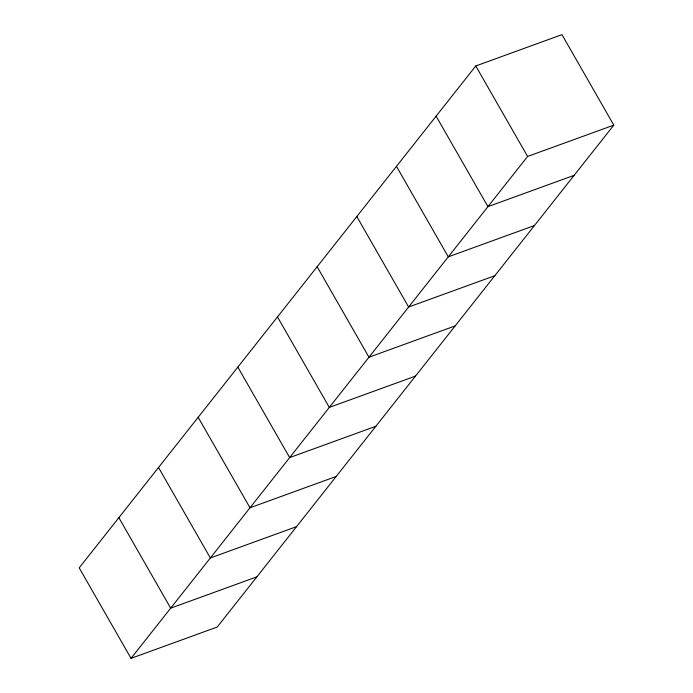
<?xml version="1.0" encoding="UTF-8"?>
<svg xmlns="http://www.w3.org/2000/svg" width="693" height="693" viewBox="0 0 693 693"><rect width="100%" height="100%" fill="white"/><g stroke="black" fill="none" stroke-linecap="round" stroke-linejoin="round"><path stroke-width="1.04" d="M475.779 65.965L79.201 567.862L131.029 658.35L217.221 627.035L613.799 125.138L561.971 34.65L475.779 65.965L527.598 156.453L131.029 658.35M527.598 156.453L613.799 125.138M574.142 175.329L487.941 206.644L436.122 116.155M534.485 225.52L448.284 256.834L396.465 166.346M494.828 275.71L408.627 307.025L356.808 216.537M455.171 325.901L368.971 357.216L317.143 266.727M415.514 376.091L329.314 407.406L277.486 316.909M375.857 426.273L289.657 457.597L237.829 367.099M336.192 476.463L250 507.778L198.172 417.29M296.535 526.654L210.343 557.969L158.515 467.48M256.878 576.845L170.686 608.159L118.858 517.671"/></g></svg>
